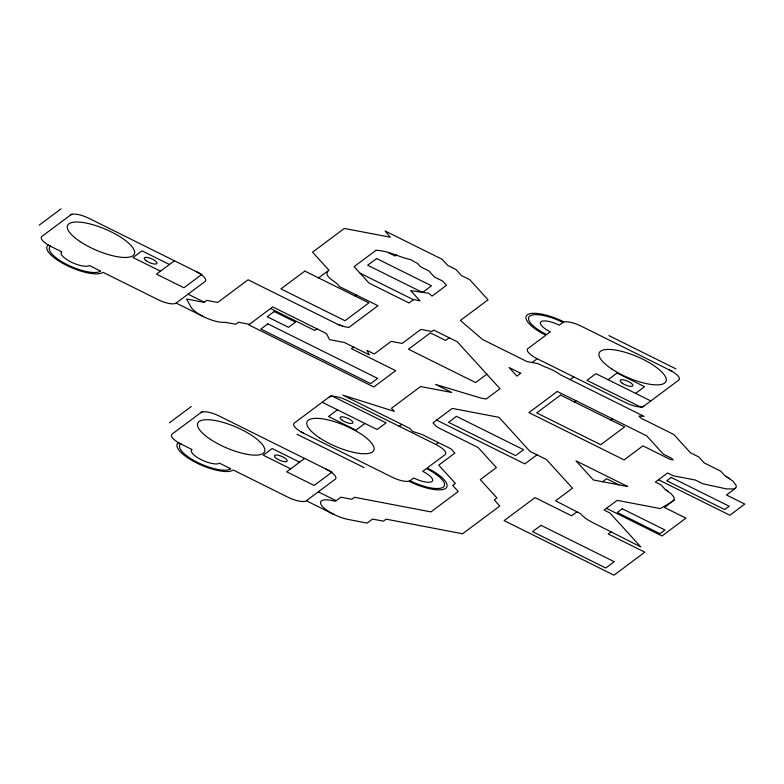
<?xml version="1.0" encoding="UTF-8"?>
<svg xmlns="http://www.w3.org/2000/svg" width="784" height="784" viewBox="0 0 784 784"><rect width="100%" height="100%" fill="white"/><g stroke="black" fill="none" stroke-linecap="round" stroke-linejoin="round"><path stroke-width="1.18" d="M674.269 499.947L673.995 497.252L671.192 493.832L665.253 489.52L661.108 484.953L655.355 482.101L667.596 472.968L673.348 475.819L695.192 479.994L702.778 483.767L726.494 488.912L734.275 488.902L736.088 487.628L736.274 485.629L732.991 481.18L724.837 475.663L720.751 471.174L704.277 462.991L698.72 456.896L690.488 452.799L673.838 434.512L640.891 418.146L638.97 416.039L644.046 416.373L560.188 374.664A20.747 6.546 23.1 0 0 544.694 366.775L537.804 363.6L526.877 361.512L482.532 339.482L460.394 320.44L488.05 299.811L469.724 279.682L461.482 275.596L455.935 269.5L447.693 265.404L442.147 259.308L385.052 230.947L390.285 237.209L344.352 228.438L312.542 252.174L329.006 270.264C321.215 276.203 337.483 281.828 339.276 286.503L377.976 305.721L348.802 327.487L343.833 326.546L338.071 324.488L248.077 279.79L217.707 302.448L206.78 300.36L204.095 302.359L186.572 299.018L190.914 306.946A20.747 6.546 23.1 0 0 203.125 316.471L204.938 317.353A20.747 6.546 23.1 0 0 225.067 322.293L235.759 324.243L238.444 322.234L249.371 324.321M606.453 508.346L662.049 535.962L685.931 518.146L664.577 507.532L674.397 499.653M735.549 488.226L726.494 494.998L744.8 504.083L729.875 515.225L658.482 479.759M39.2 225.155L61.093 208.818M71.775 214.12L41.915 236.396A15.562 4.91 23.1 0 0 51.166 246.558M174.401 260.778L156.486 274.135L183.946 287.777L201.86 274.41L88.984 218.344A15.562 4.91 23.1 0 0 70.776 214.865M50.558 246.254A28.351 8.947 23.1 0 0 67.414 264.767A28.351 8.947 23.1 0 0 100.587 271.107L89.298 265.502A15.562 4.91 23.1 0 1 71.089 262.023A15.562 4.91 23.1 0 1 61.848 251.86L48.118 245.039A31.115 9.82 23.1 0 0 66.611 265.364A31.115 9.82 23.1 0 0 103.027 272.322L157.937 299.596A15.562 4.91 23.1 0 0 176.145 303.075L205.006 281.544A15.562 4.91 23.1 0 0 195.765 271.382M318.559 277.899L327.516 271.215M169.403 422.831L191.296 406.494M396.704 254.918L395.214 256.025L388.511 252.703M355.162 296.078L356.524 295.068M201.978 411.796L172.117 434.071A15.562 4.91 23.1 0 0 181.369 444.234M317.001 328.868L314.835 330.495L270.598 308.524M353.613 347.057L351.438 348.674L395.675 370.656L373.782 386.982L248.695 324.85L272.744 306.887L326.477 333.572L329.574 339.648L344.392 342.471L369.235 354.819L366.951 350.34L374.272 353.976L391.206 341.344L402.133 343.431L420.939 329.398L431.866 331.485L433.748 330.084L457.278 341.775L500.006 388.707L486.139 399.056L480.808 398.037L435.59 384.434L451.809 392.49L420.596 386.532L391.461 408.268L394.303 411.375L342.794 395.116L409.787 428.397L412.58 431.455L421.861 434.395L450.976 448.85L454.847 453.103L438.726 465.137L455.377 483.424L452.691 485.433L458.238 491.529L430.935 511.893L354.466 497.281L351.781 499.29L340.854 497.203L335.493 501.211L331.083 500.359A20.747 6.546 23.1 0 0 320.578 503.23A20.747 6.546 23.1 0 0 333.778 514.373L335.601 515.245A20.747 6.546 23.1 0 0 348.468 519.508L367.137 523.095L372.518 519.077L383.445 521.164L386.13 519.155L462.599 533.767L499.79 506.023L494.243 499.927L496.929 497.918L480.278 479.632L496.399 467.607L478.083 447.478L439.06 428.093L436.227 426.28L433.023 422.762L452.26 408.405L498.987 417.333L529.955 451.349L546.428 459.532L572.506 488.177L555.572 500.809L580.768 513.785A20.747 6.546 23.1 0 0 592.459 522.448L640.812 546.928L609.874 512.942L604.121 510.08L617.175 500.349L660.402 508.6L673.681 500.731M337.463 409.826L328.506 416.51L355.965 430.151L364.923 423.468M449.222 337.777L445.635 340.452L430.377 332.877L408.484 349.213L475.604 382.553L486.795 374.203M304.604 458.454L286.689 471.811L314.149 485.453L332.063 472.086L219.187 416.02A15.562 4.91 23.1 0 0 200.978 412.541M399.252 426.29L401.771 424.409M180.761 443.93A28.351 8.947 23.1 0 0 197.617 462.442A28.351 8.947 23.1 0 0 230.79 468.783L219.5 463.177A15.562 4.91 23.1 0 1 201.292 459.698A15.562 4.91 23.1 0 1 192.041 449.536L178.321 442.715A31.115 9.82 23.1 0 0 196.813 463.04A31.115 9.82 23.1 0 0 233.23 469.998L288.14 497.272A15.562 4.91 23.1 0 0 306.348 500.751L335.209 479.22A15.562 4.91 23.1 0 0 325.968 469.057M532.101 362.512L537.187 358.709L625.652 402.662A15.562 4.91 23.1 0 0 643.86 406.141M329.182 397.057A15.562 4.91 23.1 0 1 347.39 400.536L435.855 444.479L438.383 442.597M570.115 379.642L573.79 376.898M574.29 401.888L575.887 400.702M608.119 379.721L617.077 373.047L644.536 386.679L635.579 393.362M536.981 454.838L524.819 463.912L436.6 420.087M610.903 420.077L612.5 418.881M602.602 481.739L606.62 478.74L618.919 484.855M577.249 511.58L571.605 515.794L534.992 497.605L504.141 520.625L613.97 575.182L644.82 552.161L608.208 533.982L611.05 531.856M338.237 324.547L339.168 324.831M340.109 325.144L341.05 325.468M341.991 325.821L342.931 326.183M608.864 335.572L675.984 368.911M672.496 371.508L580.973 326.046A15.562 4.91 23.1 0 0 562.765 322.567M650.828 400.938L595.918 373.664L586.961 380.348L641.871 407.621L678.699 380.152A15.562 4.91 23.1 0 0 669.448 369.989M360.013 273.175L413.462 299.723M169.432 264.492L141.973 250.851L133.015 257.534L160.475 271.166M188.091 294.167L204.291 302.212M176.145 303.075L203.605 316.716M322.214 402.251L377.124 429.524L386.081 422.85L331.171 395.567L294.343 423.037A15.562 4.91 23.1 0 0 303.594 433.199M300.546 431.69L392.069 477.152A15.562 4.91 23.1 0 0 410.277 480.631M297.058 434.287L364.178 467.627M299.635 462.168L272.175 448.526L263.218 455.21L290.678 468.842M318.294 491.842L336.15 500.711M306.348 500.751L333.808 514.392M726.258 476.447L726.837 476.78M727.875 477.417L728.424 477.76M666.057 490.01L666.616 490.372M729.394 478.397L729.894 478.75M667.556 490.99L668.086 491.362M562.971 322.42A28.351 8.947 23.1 0 0 529.788 316.079A28.351 8.947 23.1 0 0 546.644 334.592L550.329 331.848A15.562 4.91 23.1 0 1 541.078 321.685A15.562 4.91 23.1 0 1 559.286 325.164L563.765 321.822A31.115 9.82 23.1 0 0 527.348 314.864A31.115 9.82 23.1 0 0 545.85 335.189L527.936 348.557A15.562 4.91 23.1 0 0 537.187 358.709M410.071 480.778A28.351 8.947 23.1 0 0 443.254 487.119A28.351 8.947 23.1 0 0 426.398 468.597L422.713 471.351A15.562 4.91 23.1 0 1 431.964 481.503A15.562 4.91 23.1 0 1 413.756 478.024L409.277 481.366A31.115 9.82 23.1 0 0 445.694 488.324A31.115 9.82 23.1 0 0 427.192 468.009L445.106 454.642A15.562 4.91 23.1 0 0 435.855 444.479M304.829 271.078L280.937 288.894L345.009 320.725L368.892 302.898L304.829 271.078M274.175 311.532L267.207 316.736L288.561 327.34L295.529 322.146L274.175 311.532M267.834 323.851L260.866 329.045L370.695 383.601L377.663 378.407L267.834 323.851M376.016 250.312L354.094 266.668L369.068 283.122L409.081 302.996L413.638 299.586L419.969 300.801L410.669 290.58L428.77 293.255L432.062 296.087L446.488 285.317L442.617 281.064L434.375 276.968L428.828 270.872L420.587 266.785L417.402 263.326A20.747 6.546 23.1 0 1 410.679 259.563C398.899 257.201 388.482 250.664 376.016 250.312M376.604 258.534L367.647 265.217L422.556 292.491L431.514 285.807L376.604 258.534M456.445 416.343L448.487 422.282L515.598 455.622L523.565 449.683L456.445 416.343M520.694 373.282L516.891 376.114L509.051 367.5L520.694 373.282M557.297 391.461L528.935 412.619L624.113 459.904L642.929 445.871L670.124 459.385L673.162 459.963L671.614 458.268L663.382 454.181L646.731 435.884L557.297 391.461M560.56 395.077L536.677 412.894L600.74 444.714L624.623 426.898L560.56 395.077M541.019 525.339L532.561 531.65L605.777 568.018L614.235 561.707L541.019 525.339M622.261 508.777L617.282 512.491L659.991 533.698L664.969 529.994L622.261 508.777M671.251 477.446L666.772 480.788L724.73 509.58L729.208 506.239L671.251 477.446M627.651 486.521L593.4 479.975L576.005 460.865L627.651 486.521M622.192 383.16A6.919 2.185 23.1 0 0 632.796 385.924A6.919 2.185 23.1 0 0 624.593 380.083A6.919 2.185 23.1 0 0 622.192 383.16M611.824 369.029A36.299 11.456 23.1 0 0 665.959 381.465A36.299 11.456 23.1 0 0 620.017 350.948A36.299 11.456 23.1 0 0 611.824 369.029M276.487 458.483A6.919 2.185 23.1 0 0 287.081 461.257A6.919 2.185 23.1 0 0 278.879 455.406A6.919 2.185 23.1 0 0 276.487 458.483M210.377 439.305A36.299 11.456 23.1 0 0 264.512 451.741A36.299 11.456 23.1 0 0 218.569 421.224A36.299 11.456 23.1 0 0 210.377 439.305M146.285 260.807A6.919 2.185 23.1 0 0 156.878 263.581A6.919 2.185 23.1 0 0 148.676 257.73A6.919 2.185 23.1 0 0 146.285 260.807M80.174 241.629A36.299 11.456 23.1 0 0 134.309 254.065A36.299 11.456 23.1 0 0 88.367 223.548A36.299 11.456 23.1 0 0 80.174 241.629M342.187 420.244A6.919 2.185 23.1 0 0 352.78 423.007A6.919 2.185 23.1 0 0 344.578 417.166A6.919 2.185 23.1 0 0 342.187 420.244M319.666 437.923A36.299 11.456 23.1 0 0 373.801 450.359A36.299 11.456 23.1 0 0 327.859 419.842A36.299 11.456 23.1 0 0 319.666 437.923"/></g></svg>
